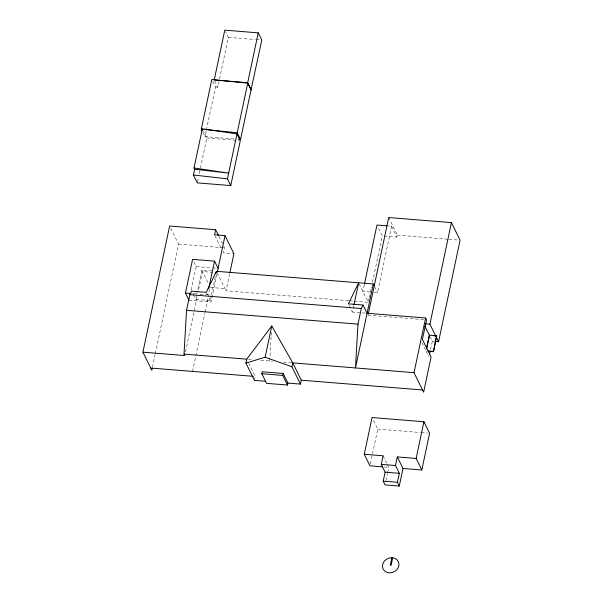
<?xml version="1.0" encoding="UTF-8"?>
<svg xmlns="http://www.w3.org/2000/svg" width="603" height="603" viewBox="0 0 603 603"><rect width="100%" height="100%" fill="white"/><g stroke="black" fill="none" stroke-linecap="round" stroke-linejoin="round"><path stroke-width="0.45" stroke-dasharray="3.02 2.26" d="M269.745 361.024L271.177 336.127M271.229 335.208L271.388 332.441M152.386 367.476L155.122 354.587M155.318 353.667L178.541 244.079L170.453 227.648M233.979 138.961L204.982 136.617L206.151 131.107M206.339 130.188L215.49 87.013L212.618 81.179M197.498 181.963L198.47 177.38M199.246 173.709L200.219 169.126M200.415 168.207L206.821 137.959L203.475 131.16M215.49 87.013L217.773 87.201L219.311 79.95M219.5 79.046L228.333 37.363L225.575 31.755M191.121 290.254L196.133 266.579L192.983 260.164M211.208 296.02L210.243 300.596L195.606 299.412L196.578 294.837M196.766 293.925L201.809 270.121L212.791 271.003M185.498 351.896L197.287 296.277M198.643 289.87L202.525 271.561L212.588 272.375M200.083 294.234L207.402 294.829L208.148 291.309M192.538 371.41L195.628 356.803M195.824 355.891L204.914 312.987M205.11 312.075L208.201 297.475M208.397 296.563L209.942 289.259M211.404 295.101L215.67 274.96M188.995 300.264L210.952 302.043L216.967 273.664M223.728 246.152L224.542 247.795L223.464 252.876L233.919 253.72M348.594 300.724L226.057 290.827L229.698 273.634M254.436 380.38L255.265 376.476L248.775 363.285M365.237 313.115L352.431 312.083L353.011 309.331M353.2 308.419L353.788 305.668M364.242 285.076L362.893 291.445L370.212 292.033M368.433 301.402L369.013 298.673M369.209 297.761L371.516 286.847M372.481 282.302L382.31 235.909L377.787 226.713M373.875 292.327L377.531 292.621L391.603 226.223L387.94 225.929M384.141 236.059L396.947 237.092L397.362 235.14L388.701 217.54M370.348 463.971L377.734 429.095L373.272 420.027M385.98 480.508L387.473 473.483M387.661 472.601L388.777 467.325L387.156 464.031M430.55 349.521L432.298 341.253L430.271 337.13M228.333 37.363L255.288 39.542M256.215 39.617L259.931 39.919M206.821 137.959L239.346 140.589M397.362 235.14L447.923 239.225M448.858 239.301L458.22 240.054M178.541 244.079L224.542 247.795M196.133 266.579L211.683 267.83M212.603 267.905L216.258 268.207M210.334 287.435L224.964 288.611M349.536 300.799L353.275 301.101M354.21 301.176L368.245 302.307L358.634 282.784M192.764 293.646L196.427 293.94M368.011 315.188L424.7 319.763M432.298 341.253L434.092 341.396M248.421 359.298L252.717 359.644M260.782 360.3L272.503 361.242M283.546 362.132L292.749 362.878M377.734 429.095L420.336 432.532M421.256 432.607L427.738 433.135M384.292 466.963L388.777 467.325M391.603 226.223L396.947 237.092M421.949 342.572L426.004 350.818M426.148 351.104L428.989 356.87M374.636 286.734L377.531 292.621M349.182 305.487L352.431 312.083M214.615 80.787L217.773 87.201M383.093 455.785L386.749 463.21M202.932 132.449L204.982 136.617M218.881 236.293L223.329 245.331M214.97 235.615L221.037 247.946M217.163 272.744L226.057 290.827M201.809 270.121L208.683 284.088M206.588 293.179L207.402 294.829M209.022 298.123L210.952 302.043M193.171 294.468L195.606 299.412"/><path stroke-width="0.9" d="M218.474 235.471L215.64 229.72L169.639 226.004L142.911 352.16L184.729 355.536L184.021 354.097L186.531 310.304L189.839 294.679L191.55 291.174L206.188 292.349L216.447 271.305L373.272 283.968L374.222 285.89M353.976 304.756L358.634 282.784L348.368 303.837L363.006 305.02L361.295 308.525L357.986 324.15L355.476 367.943L373.272 283.968M202.111 130.783L201.289 129.117L211.804 79.513L247.727 83.154L251.036 89.885L240.529 139.489L238.652 139.338M230.761 185.581L227.444 178.85L236.964 133.926L240.28 140.665L230.761 185.581L197.302 182.875L193.42 174.991L194.641 169.247L194.023 167.996L202.329 128.823L236.994 133.934M152.197 368.403L151.805 370.242L142.911 352.16M214.223 79.988L224.783 30.15L258.242 32.848L261.792 40.062L251.036 89.885M188.995 300.264L185.445 293.05L192.583 259.365L214.54 261.137L218.09 268.35M215.64 229.72L214.57 234.793L225.025 235.637L233.919 253.72L229.894 272.722M251.232 89.9L247.682 82.686L258.242 32.848M240.529 139.489L237.213 132.758L247.727 83.154M208.706 288.671L214.54 261.137M216.062 273.136L216.447 271.305M217.344 271.863L225.025 235.637M265.192 381.247L254.436 380.38L245.918 363.066L246.748 359.162L271.757 325.982L292.749 362.878L301.266 380.192L300.437 384.096L287.895 383.078L283.161 373.461L262.252 371.772L261.838 373.732L266.571 383.342L287.48 385.038L287.895 383.078M245.918 363.066L265.132 357.232L271.757 325.982M287.48 385.038L282.747 375.42L283.161 373.461M300.437 384.096L291.92 366.782L292.749 362.878L414.02 372.669L423.63 392.199L431.077 357.044L422.417 339.444L426.555 319.914L425.612 317.992L367.061 313.259L363.006 305.02M364.438 284.164L376.965 225.04L387.028 225.854M368.207 314.269L388.701 217.54L451.436 222.605L460.089 240.205L438.569 341.758L434.989 341.471M382.506 466.82L369.956 465.81L364.28 454.27L372.059 417.555L423.917 421.738L429.592 433.278L421.814 469.993L402.992 468.478L397.317 456.938L416.13 458.453L421.814 469.993M402.992 468.478L399.269 486.056L385.053 484.902L383.207 481.156L385.106 472.172L381.277 464.378L383.093 455.785L364.28 454.27M414.02 372.669L425.612 317.992M399.269 486.056L397.422 482.302L399.329 473.317L395.493 465.531L397.317 456.938M435.735 335.984L429.909 324.158L451.436 222.605M426.592 348.059L429.321 335.193L424.859 326.125M426.736 348.346L429.457 335.479M429.57 354.119L430.158 351.361M428.243 351.27L433.467 351.692L436.64 335.781L429.321 335.193M433.467 351.692L436.64 335.781M391.875 557.752L390.277 565.267L391.083 565.328L392.681 557.82M416.13 458.453L423.917 421.738M215.143 80.063L247.682 82.686M185.445 293.05L190.932 293.495M189.839 294.679L361.295 308.525M425.733 323.819L429.909 324.158M186.531 310.304L357.986 324.15M433.941 335.841L436.776 336.075M428.1 350.984L433.323 351.406M184.021 354.097L246.748 359.162M261.838 373.732L282.747 375.42M150.712 368.034L253.388 376.325M301.266 380.192L422.545 389.983M381.277 464.378L395.493 465.531M385.106 472.172L399.329 473.317M383.207 481.156L397.422 482.302M201.289 129.117L203.128 129.306M204.975 129.494L237.213 132.758M194.641 169.247L228.665 173.106L194.023 167.996M193.42 174.991L227.444 178.85M265.132 357.232L291.92 366.782M436.135 336.813L438.569 341.758M392.282 557.76L391.211 557.745A8.419 7.334 -26.2 0 0 383.026 568.795A8.419 7.334 -26.2 0 0 396.631 569.895A8.419 7.334 -26.2 0 0 393.322 557.911L392.282 557.76"/></g></svg>
